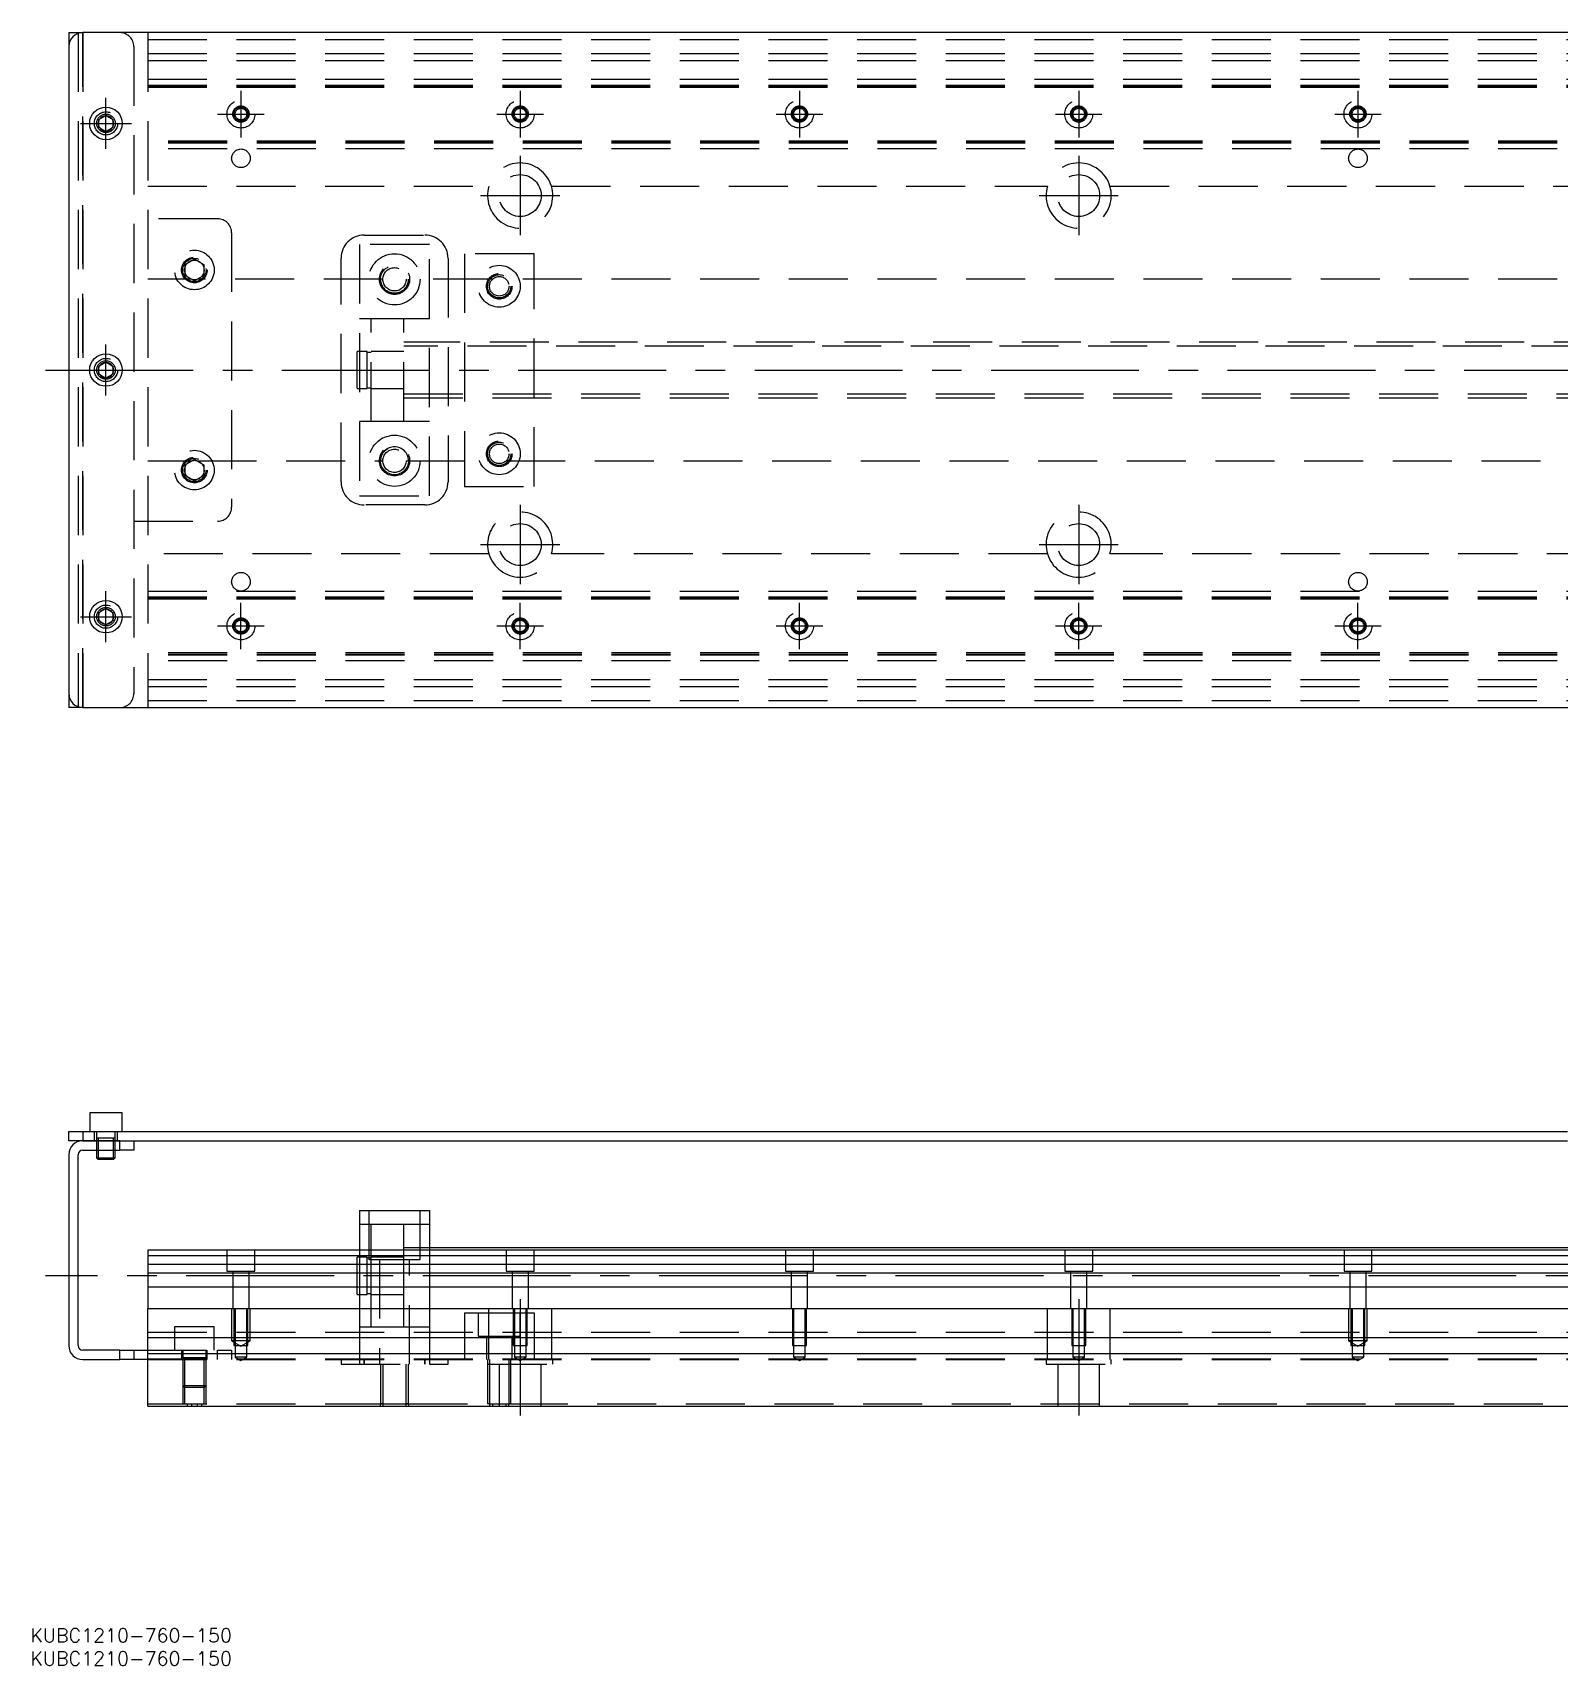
# Model space of a CAD drawing. Extents: x -8 to 971, y -278 to 87.
# Drawn here: x -7.7 to 320.3, y -278.3 to 72.5 of the extents above; entities that cross this region are included whole.
import ezdxf

# ---------------------------------------------------------------- set-up
doc = ezdxf.new("R2010")
doc.units = 0
doc.linetypes.add('CENTER', pattern=[50.8, 31.75, -6.35, 6.35, -6.35])
doc.linetypes.add('DASHED', pattern=[19.05, 12.7, -6.35])
doc.layers.get('0').update_dxf_attribs({"linetype": 'CONTINUOUS'})
doc.layers.add('CENTER', color=1, linetype='CENTER')
doc.styles.get("Standard").update_dxf_attribs({"font": 'txt.shx', "height": 3, "bigfont": 'bigfont.shx'})

# ---------------------------------------------------------------- blocks, each defined once
blk = doc.blocks.new('*U2')
at = {"color": 7, "linetype": 'CONTINUOUS'}
blk.add_text('KUBC1210-760-150', height=3, dxfattribs=at).set_placement((-8.26, -273.4))
blk = doc.blocks.new('*U3')
at = {"color": 7, "linetype": 'CONTINUOUS'}
blk.add_text('KUBC1210-760-150', height=3, dxfattribs=at).set_placement((-8.26, -278.35))

msp = doc.modelspace()

# ---------------------------------------------------------------- linework, layer by layer
at = {"color": 7, "linetype": 'CONTINUOUS'}
for p, q in [((0, 72.5), (0, -72.5)), ((0, 72.5), (3, 72.5)), ((791, 72.5), (3, 72.5)), ((6.5, 53.866026), (8, 54.73205)), ((6.5, 52.133974), (6.5, 53.866026)), ((8, 54.73205), (9.5, 53.866026)), ((9.5, 53.866026), (9.5, 52.133974)), ((8, 51.26795), (6.5, 52.133974)), ((9.5, 52.133974), (8, 51.26795)), ((6.5, 0.866026), (8, 1.73205)), ((6.5, -0.866026), (6.5, 0.866026)), ((8, 1.73205), (9.5, 0.866026)), ((9.5, 0.866026), (9.5, -0.866026)), ((8, -1.73205), (6.5, -0.866026)), ((9.5, -0.866026), (8, -1.73205)), ((6.5, -52.133974), (8, -51.26795)), ((6.5, -53.866026), (6.5, -52.133974)), ((8, -51.26795), (9.5, -52.133974)), ((9.5, -52.133974), (9.5, -53.866026)), ((8, -54.73205), (6.5, -53.866026)), ((9.5, -53.866026), (8, -54.73205)), ((3, -72.5), (0, -72.5)), ((3, -72.5), (791, -72.5)), ((11.5, -159.63), (4.5, -159.63)), ((4.5, -159.63), (4.5, -163.63)), ((11.5, -163.63), (11.5, -159.63)), ((0, -165.63), (0, -163.63)), ((0, -163.63), (3, -163.63)), ((3, -163.63), (3, -165.63)), ((3, -163.63), (322, -163.63)), ((3, -165.63), (0, -165.63)), ((3, -165.63), (11, -165.63)), ((11, -165.63), (3, -165.63)), ((3, -167.63), (11, -167.63)), ((6, -167.63), (6, -169.28)), ((6.35, -167.63), (6.35, -169.63)), ((9.65, -169.63), (9.65, -167.63)), ((10, -169.28), (10, -167.63)), ((11, -165.63), (322, -165.63)), ((11, -167.63), (11, -165.63)), ((14, -167.63), (11, -167.63)), ((14, -165.63), (14, -167.63)), ((0, -168.63), (0, -209.63)), ((2, -209.63), (2, -168.63)), ((6, -169.28), (10, -169.28)), ((6, -169.28), (6.35, -169.63)), ((9.65, -169.63), (6.35, -169.63)), ((9.65, -169.63), (10, -169.28)), ((62.5, -180.63), (62.5, -189.13)), ((62.5, -180.63), (77.5, -180.63)), ((77.5, -180.63), (77.5, -189.13)), ((326.5, -189.13), (17, -189.13)), ((17, -189.13), (17, -190.382272)), ((326.5, -188.63), (77.5, -188.63)), ((17, -190.382272), (17, -192.15668)), ((326.5, -190.382272), (17, -190.382272)), ((17, -192.15668), (326.5, -192.15668)), ((17, -192.15668), (17, -194.053076)), ((17, -194.053076), (17, -197.107372)), ((326.5, -194.053076), (17, -194.053076)), ((326.5, -197.107372), (17, -197.107372)), ((17, -197.107372), (17, -201.63)), ((17, -201.63), (777, -201.63)), ((17, -207.93), (17, -201.63)), ((17, -207.93), (777, -207.93)), ((17, -211.33), (17, -207.93)), ((11, -210.63), (3, -210.63)), ((3, -212.63), (11, -212.63)), ((11, -212.63), (11, -210.63)), ((11, -210.63), (14, -210.63)), ((14, -212.63), (11, -212.63)), ((14, -210.63), (14, -212.63)), ((14, -210.63), (17, -210.63)), ((17, -212.63), (14, -212.63)), ((17, -211.33), (777, -211.33)), ((17, -222.63), (17, -211.33)), ((17, -222.63), (777, -222.63))]:
    msp.add_line(p, q, dxfattribs=at)
at = {"color": 3, "linetype": 'DASHED'}
for p, q in [((2, 72.5), (2, -72.5)), ((3, 72.5), (3, -72.5)), ((3, -72.5), (3, 72.5)), ((3, 72.5), (3, -72.5)), ((3, -72.5), (3, 72.5)), ((17, 72.5), (17, -72.5)), ((17, 71), (777, 71)), ((14, 69.5), (14, -69.5)), ((17, 68), (777, 68)), ((17, 66.5), (777, 66.5)), ((17, 62.5), (777, 62.5)), ((17, 61.247728), (777, 61.247728)), ((17, 61.1147), (777, 61.1147)), ((17, 61.1), (777, 61.1)), ((17, 60.8), (777, 60.8)), ((6, 53), (6.030168, 53.346066)), ((777, 49.2), (17, 49.2)), ((777, 48.9), (17, 48.9)), ((777, 48.8853), (17, 48.8853)), ((777, 48.752272), (17, 48.752272)), ((777, 47.5), (17, 47.5)), ((17, 39.5), (90.291796, 39.5)), ((103.708204, 39.5), (210.291796, 39.5)), ((223.708204, 39.5), (330.291796, 39.5)), ((32, 32.5), (14, 32.5)), ((35, 29.5), (35, -29.5)), ((63.5, 29), (76.5, 29)), ((77.5, 27), (62.5, 27)), ((62.5, 27), (62.5, -27)), ((77.5, -27), (77.5, 27)), ((100, 25), (85, 25)), ((85, 25), (85, -25)), ((100, -25), (100, 25)), ((25, 22.6547), (27, 23.809402)), ((25, 20.3453), (25, 22.6547)), ((27, 23.809402), (29, 22.6547)), ((29, 22.6547), (29, 20.3453)), ((29.483582, 21.786038), (29.5, 21.5)), ((58.5, -24), (58.5, 24)), ((81.5, 24), (81.5, -24)), ((26.359688, 19.5), (17, 19.5)), ((27, 19.190598), (25, 20.3453)), ((29, 20.3453), (27, 19.190598)), ((67.5, 19.5), (27.640312, 19.5)), ((91.030306, 19.5), (72.5, 19.5)), ((777, 19.5), (93.969694, 19.5)), ((65, 11), (62.5, 11)), ((65, -11), (65, 11)), ((72, 11), (65, 11)), ((72, 11), (65, 11)), ((72, -11), (72, 11)), ((77.5, 11), (72, 11)), ((62, 0), (62, 4)), ((64.1, 4), (62, 4)), ((64.1, 0), (64.1, 4)), ((65, 3.8), (64.1, 3.8)), ((72, 4), (65, 4)), ((72, 4), (65, 4)), ((427, 6), (72, 6)), ((727, 5.125), (72, 5.125)), ((6, 0), (6.023172, 0.30356)), ((62, -4), (62, 0)), ((64.1, -4), (64.1, 0)), ((62, -4), (64.1, -4)), ((64.1, -3.8), (65, -3.8)), ((65, -4), (72, -4)), ((65, -4), (72, -4)), ((72, -5.125), (727, -5.125)), ((72, -6), (427, -6)), ((62.5, -11), (65, -11)), ((65, -11), (72, -11)), ((65, -11), (72, -11)), ((72, -11), (77.5, -11)), ((17, -19.5), (26.359688, -19.5)), ((25, -20.3453), (27, -19.190598)), ((25, -22.6547), (25, -20.3453)), ((27, -19.190598), (29, -20.3453)), ((27.640312, -19.5), (67.5, -19.5)), ((29, -20.3453), (29, -22.6547)), ((72.5, -19.5), (91.030306, -19.5)), ((93.969694, -19.5), (777, -19.5)), ((24.5, -21.5), (24.534018, -21.088984)), ((27, -23.809402), (25, -22.6547)), ((29, -22.6547), (27, -23.809402)), ((62.5, -27), (77.5, -27)), ((85, -25), (100, -25)), ((76.5, -29), (63.5, -29)), ((14, -32.5), (32, -32.5)), ((90.291796, -39.5), (17, -39.5)), ((210.291796, -39.5), (103.708204, -39.5)), ((330.291796, -39.5), (223.708204, -39.5)), ((17, -47.5), (777, -47.5)), ((17, -48.752272), (777, -48.752272)), ((17, -48.8853), (777, -48.8853)), ((17, -48.9), (777, -48.9)), ((17, -49.2), (777, -49.2)), ((6, -53), (6.030168, -52.653934)), ((777, -60.8), (17, -60.8)), ((777, -61.1), (17, -61.1)), ((777, -61.1147), (17, -61.1147)), ((777, -61.247728), (17, -61.247728)), ((777, -62.5), (17, -62.5)), ((17, -66.5), (777, -66.5)), ((17, -68), (777, -68)), ((17, -71), (777, -71)), ((5.5, -163.63), (5.5, -165.63)), ((6, -163.63), (6, -167.63)), ((10, -167.63), (10, -163.63)), ((10.5, -165.63), (10.5, -163.63)), ((10, -165.03), (6, -165.03)), ((6.35, -165.03), (6.35, -167.63)), ((9.65, -167.63), (9.65, -165.03)), ((64.5, -180.63), (64.5, -191.13)), ((75.5, -191.13), (75.5, -180.63)), ((65, -183.63), (62.5, -183.63)), ((65, -189.13), (65, -183.63)), ((72, -183.63), (65, -183.63)), ((72, -189.13), (72, -183.63)), ((77.5, -183.63), (72, -183.63)), ((34, -189.13), (34, -193.63)), ((40, -193.63), (40, -189.13)), ((62.5, -189.13), (62.5, -201.63)), ((65, -194.63), (65, -189.13)), ((77.5, -188.63), (72, -188.63)), ((72, -194.63), (72, -189.13)), ((77.5, -189.13), (77.5, -201.63)), ((94, -189.13), (94, -193.63)), ((100, -193.63), (100, -189.13)), ((154, -189.13), (154, -193.63)), ((160, -193.63), (160, -189.13)), ((214, -189.13), (214, -193.63)), ((220, -193.63), (220, -189.13)), ((274, -189.13), (274, -193.63)), ((280, -193.63), (280, -189.13)), ((62, -198.63), (62, -190.63)), ((62.5, -190.63), (62, -190.63)), ((64.1, -190.63), (62.5, -190.63)), ((64.1, -198.63), (64.1, -190.63)), ((65, -190.83), (64.1, -190.83)), ((64.5, -191.13), (75.5, -191.13)), ((72, -190.63), (65, -190.63)), ((66.75, -191.13), (66.75, -213.63)), ((73.25, -213.63), (73.25, -191.13)), ((34, -193.63), (40, -193.63)), ((35.25, -193.63), (35.25, -201.63)), ((38.75, -201.63), (38.75, -193.63)), ((65, -201.63), (65, -194.63)), ((72, -201.63), (72, -194.63)), ((94, -193.63), (100, -193.63)), ((95.25, -193.63), (95.25, -201.63)), ((98.75, -201.63), (98.75, -193.63)), ((154, -193.63), (160, -193.63)), ((155.25, -193.63), (155.25, -201.63)), ((158.75, -201.63), (158.75, -193.63)), ((214, -193.63), (220, -193.63)), ((215.25, -193.63), (215.25, -201.63)), ((218.75, -201.63), (218.75, -193.63)), ((274, -193.63), (280, -193.63)), ((275.25, -193.63), (275.25, -201.63)), ((278.75, -201.63), (278.75, -193.63)), ((62, -198.63), (62.5, -198.63)), ((62.5, -198.63), (64.1, -198.63)), ((64.1, -198.43), (65, -198.43)), ((65, -198.63), (72, -198.63)), ((35, -201.63), (35, -208.63)), ((35.500006, -201.63), (35.500006, -207.93)), ((35.75, -201.63), (35.75, -209.63)), ((38.25, -209.63), (38.25, -201.63)), ((38.499994, -207.93), (38.499994, -201.63)), ((39, -208.63), (39, -201.63)), ((62.5, -201.63), (62.5, -207.93)), ((65, -205.63), (65, -201.63)), ((72, -205.63), (72, -201.63)), ((77.5, -201.63), (77.5, -207.93)), ((85, -202.63), (95.500006, -202.63)), ((85, -202.63), (85, -207.93)), ((88, -202.63), (88, -207.63)), ((90.291796, -212.63), (90.291796, -201.63)), ((95.500006, -201.63), (95.500006, -207.93)), ((95.500006, -202.63), (98.499994, -202.63)), ((95.75, -201.63), (95.75, -209.63)), ((97, -207.63), (97, -202.63)), ((98.25, -209.63), (98.25, -201.63)), ((98.499994, -207.93), (98.499994, -201.63)), ((98.499994, -202.63), (100, -202.63)), ((100, -202.63), (100, -207.93)), ((103.708204, -201.63), (103.708204, -212.63)), ((155.500006, -201.63), (155.500006, -207.93)), ((155.75, -201.63), (155.75, -209.63)), ((158.25, -209.63), (158.25, -201.63)), ((158.499994, -207.93), (158.499994, -201.63)), ((210.291796, -212.63), (210.291796, -201.63)), ((215.500006, -201.63), (215.500006, -207.93)), ((215.75, -201.63), (215.75, -209.63)), ((218.25, -209.63), (218.25, -201.63)), ((218.499994, -207.93), (218.499994, -201.63)), ((223.708204, -201.63), (223.708204, -212.63)), ((275, -201.63), (275, -208.63)), ((275.500006, -201.63), (275.500006, -207.93)), ((275.75, -201.63), (275.75, -209.63)), ((278.25, -209.63), (278.25, -201.63)), ((278.499994, -207.93), (278.499994, -201.63)), ((279, -208.63), (279, -201.63)), ((17, -206.78), (777, -206.78)), ((31.25, -205.63), (22.75, -205.63)), ((22.75, -205.63), (22.75, -207.93)), ((31.25, -207.93), (31.25, -205.63)), ((62.5, -205.63), (65, -205.63)), ((65, -205.63), (72, -205.63)), ((72, -205.63), (77.5, -205.63)), ((22.75, -207.93), (22.75, -210.63)), ((31.25, -210.63), (31.25, -207.93)), ((39, -208.63), (35, -208.63)), ((35, -208.63), (37, -209.7847)), ((35.500006, -207.93), (35.500006, -209.63)), ((35.500006, -209.63), (38.499994, -209.63)), ((35.75, -209.63), (35.75, -212.13)), ((37, -209.7847), (39, -208.63)), ((38.25, -212.13), (38.25, -209.63)), ((38.499994, -209.63), (38.499994, -207.93)), ((62.5, -207.93), (62.5, -211.33)), ((77.5, -207.93), (77.5, -211.33)), ((85, -207.93), (85, -211.33)), ((88, -207.63), (97, -207.63)), ((89.75, -207.63), (89.75, -212.63)), ((95.25, -212.63), (95.25, -207.63)), ((95.500006, -207.93), (95.500006, -209.63)), ((95.500006, -209.63), (98.499994, -209.63)), ((95.75, -209.63), (95.75, -212.13)), ((98.25, -212.13), (98.25, -209.63)), ((98.499994, -209.63), (98.499994, -207.93)), ((100, -207.93), (100, -211.33)), ((155.500006, -207.93), (155.500006, -209.63)), ((155.500006, -209.63), (158.499994, -209.63)), ((155.75, -209.63), (155.75, -212.13)), ((158.25, -212.13), (158.25, -209.63)), ((158.499994, -209.63), (158.499994, -207.93)), ((215.500006, -207.93), (215.500006, -209.63)), ((215.500006, -209.63), (218.499994, -209.63)), ((215.75, -209.63), (215.75, -212.13)), ((218.25, -212.13), (218.25, -209.63)), ((218.499994, -209.63), (218.499994, -207.93)), ((279, -208.63), (275, -208.63)), ((275, -208.63), (277, -209.7847)), ((275.500006, -207.93), (275.500006, -209.63)), ((275.500006, -209.63), (278.499994, -209.63)), ((275.75, -209.63), (275.75, -212.13)), ((277, -209.7847), (279, -208.63)), ((278.25, -212.13), (278.25, -209.63)), ((278.499994, -209.63), (278.499994, -207.93)), ((17, -210.63), (32, -210.63)), ((17, -212.48), (777, -212.48)), ((17, -212.63), (777, -212.63)), ((24.25, -210.63), (24.25, -212.63)), ((29.500006, -212.23), (24.499994, -212.23)), ((24.5, -210.63), (24.5, -222.13)), ((24.9, -212.23), (24.9, -222.13)), ((29.1, -222.13), (29.1, -212.23)), ((29.5, -222.13), (29.5, -210.63)), ((29.75, -212.63), (29.75, -210.63)), ((32, -212.63), (32, -210.63)), ((32, -210.63), (35, -210.63)), ((35, -210.63), (35, -212.63)), ((38.25, -212.13), (35.75, -212.13)), ((35.75, -212.13), (37, -212.851688)), ((37, -212.851688), (38.25, -212.13)), ((58.5, -212.63), (58.5, -213.63)), ((58.5, -213.63), (81.5, -213.63)), ((62.5, -211.33), (62.5, -212.63)), ((62.5, -212.63), (62.5, -213.63)), ((63.5, -213.63), (63.5, -212.63)), ((63.5, -212.63), (63.5, -213.63)), ((67.000006, -213.63), (67.000006, -222.13)), ((67.5, -213.63), (67.5, -222.13)), ((72.5, -222.13), (72.5, -213.63)), ((72.999994, -222.13), (72.999994, -213.63)), ((76.5, -212.63), (76.5, -213.63)), ((76.5, -213.63), (76.5, -212.63)), ((77.5, -211.33), (77.5, -213.63)), ((81.5, -213.63), (81.5, -212.63)), ((85, -211.33), (85, -212.63)), ((90, -212.63), (90, -213.63)), ((90, -213.63), (104, -213.63)), ((90.000006, -212.63), (90.000006, -222.13)), ((90.4, -212.63), (90.4, -222.13)), ((92.5, -213.63), (92.5, -222.63)), ((94.6, -222.13), (94.6, -212.63)), ((94.999994, -222.13), (94.999994, -212.63)), ((98.25, -212.13), (95.75, -212.13)), ((95.75, -212.13), (97, -212.851688)), ((97, -212.851688), (98.25, -212.13)), ((100, -211.33), (100, -212.63)), ((101.5, -222.63), (101.5, -213.63)), ((104, -213.63), (104, -212.63)), ((158.25, -212.13), (155.75, -212.13)), ((155.75, -212.13), (157, -212.851688)), ((157, -212.851688), (158.25, -212.13)), ((210, -212.63), (210, -213.63)), ((210, -213.63), (224, -213.63)), ((212.5, -213.63), (212.5, -222.63)), ((218.25, -212.13), (215.75, -212.13)), ((215.75, -212.13), (217, -212.851688)), ((217, -212.851688), (218.25, -212.13)), ((221.5, -222.63), (221.5, -213.63)), ((224, -213.63), (224, -212.63)), ((278.25, -212.13), (275.75, -212.13)), ((275.75, -212.13), (277, -212.851688)), ((277, -212.851688), (278.25, -212.13)), ((24.5, -218.23), (29.5, -218.23)), ((24.5, -218.23), (24.9, -218.63)), ((29.1, -218.63), (24.9, -218.63)), ((29.1, -218.63), (29.5, -218.23)), ((17, -222.13), (67.000006, -222.13)), ((25.500008, -222.63), (25.500008, -222.13)), ((26.359688, -222.13), (26.359688, -222.63)), ((27.640312, -222.63), (27.640312, -222.13)), ((28.499992, -222.13), (28.499992, -222.63)), ((67.5, -222.13), (67.000006, -222.13)), ((67.000006, -222.63), (67.000006, -222.13)), ((67.000006, -222.13), (67.5, -222.13)), ((67.5, -222.13), (72.5, -222.13)), ((67.5, -222.13), (67.5, -222.63)), ((72.999994, -222.13), (72.5, -222.13)), ((72.5, -222.63), (72.5, -222.13)), ((72.5, -222.13), (72.999994, -222.13)), ((72.999994, -222.13), (72.999994, -222.63)), ((72.999994, -222.13), (90.500006, -222.13)), ((90.500006, -222.13), (90.000006, -222.13)), ((90.500006, -222.63), (90.500006, -222.13)), ((90.500006, -222.13), (91.030306, -222.13)), ((91.030306, -222.13), (93.969694, -222.13)), ((91.030306, -222.13), (91.030306, -222.63)), ((93.969694, -222.63), (93.969694, -222.13)), ((93.969694, -222.13), (94.499994, -222.13)), ((94.999994, -222.13), (94.499994, -222.13)), ((94.499994, -222.13), (94.499994, -222.63)), ((94.499994, -222.13), (777, -222.13))]:
    msp.add_line(p, q, dxfattribs=at)
at = {"color": 7, "linetype": 'CONTINUOUS'}
for centre in [(8, 53), (8, 0), (8, -53)]:
    msp.add_circle(centre, 3.5, dxfattribs=at)
at = {"color": 3, "linetype": 'DASHED'}
for centre, radius in [((37, 55), 3), ((37, 55), 1.75), ((37, 55), 1.5), ((37, 55), 1.25), ((97, 55), 3), ((97, 55), 1.75), ((97, 55), 1.5), ((97, 55), 1.25), ((157, 55), 3), ((157, 55), 1.75), ((157, 55), 1.5), ((157, 55), 1.25), ((217, 55), 3), ((217, 55), 1.75), ((217, 55), 1.5), ((217, 55), 1.25), ((277, 55), 3), ((277, 55), 1.75), ((277, 55), 1.5), ((277, 55), 1.25), ((8, 53), 2.5), ((8, 53), 2), ((37, 45.5), 2), ((277, 45.5), 2), ((97, 37.5), 4.5), ((217, 37.5), 4.5), ((27, 21.5), 4.25), ((70, 19.5), 5.5), ((27, 21.5), 2.75), ((27, 21.5), 2.5), ((27, 21.5), 2.1), ((70, 19.5), 3.25), ((70, 19.5), 3), ((70, 19.5), 2.5), ((92.5, 18), 4.5), ((92.5, 18), 2.75), ((92.5, 18), 2.5), ((92.5, 18), 2.1), ((8, 0), 2.5), ((8, 0), 2), ((70, -19.5), 5.5), ((92.5, -18), 4.5), ((27, -21.5), 4.25), ((70, -19.5), 3.25), ((70, -19.5), 3), ((70, -19.5), 2.5), ((92.5, -18), 2.75), ((92.5, -18), 2.5), ((92.5, -18), 2.1), ((27, -21.5), 2.75), ((27, -21.5), 2.5), ((27, -21.5), 2.1), ((97, -37.5), 4.5), ((217, -37.5), 4.5), ((37, -45.5), 2), ((277, -45.5), 2), ((8, -53), 2.5), ((8, -53), 2), ((37, -55), 3), ((97, -55), 3), ((157, -55), 3), ((217, -55), 3), ((277, -55), 3), ((37, -55), 1.75), ((37, -55), 1.5), ((37, -55), 1.25), ((97, -55), 1.75), ((97, -55), 1.5), ((97, -55), 1.25), ((157, -55), 1.75), ((157, -55), 1.5), ((157, -55), 1.25), ((217, -55), 1.75), ((217, -55), 1.5), ((217, -55), 1.25), ((277, -55), 1.75), ((277, -55), 1.5), ((277, -55), 1.25)]:
    msp.add_circle(centre, radius, dxfattribs=at)
at = {"color": 7, "linetype": 'CONTINUOUS'}
for centre, radius, start, end in [((3, 69.5), 3, 90, 180), ((8, 53), 1.65, 155.380023, 180), ((8, 53), 1.65, 180, 204.619977), ((8, 53), 1.65, 144.619977, 155.380023), ((8, 53), 1.65, 95.380023, 144.619977), ((8, 53), 1.65, 84.619977, 95.380023), ((8, 53), 1.65, 35.380023, 84.619977), ((8, 53), 1.65, 24.619977, 35.380023), ((8, 53), 1.65, 335.380023, 24.619977), ((8, 53), 1.65, 204.619977, 215.380023), ((8, 53), 1.65, 215.380023, 264.619977), ((8, 53), 1.65, 264.619977, 275.380023), ((8, 53), 1.65, 275.380023, 324.619977), ((8, 53), 1.65, 324.619977, 335.380023), ((8, 0), 1.65, 155.380023, 180), ((8, 0), 1.65, 180, 204.619977), ((8, 0), 1.65, 144.619977, 155.380023), ((8, 0), 1.65, 95.380023, 144.619977), ((8, 0), 1.65, 84.619977, 95.380023), ((8, 0), 1.65, 35.380023, 84.619977), ((8, 0), 1.65, 24.619977, 35.380023), ((8, 0), 1.65, 335.380023, 24.619977), ((8, 0), 1.65, 204.619977, 215.380023), ((8, 0), 1.65, 215.380023, 264.619977), ((8, 0), 1.65, 264.619977, 275.380023), ((8, 0), 1.65, 275.380023, 324.619977), ((8, 0), 1.65, 324.619977, 335.380023), ((8, -53), 1.65, 155.380023, 180), ((8, -53), 1.65, 144.619977, 155.380023), ((8, -53), 1.65, 95.380023, 144.619977), ((8, -53), 1.65, 84.619977, 95.380023), ((8, -53), 1.65, 35.380023, 84.619977), ((8, -53), 1.65, 24.619977, 35.380023), ((8, -53), 1.65, 335.380023, 24.619977), ((8, -53), 1.65, 180, 204.619977), ((8, -53), 1.65, 204.619977, 215.380023), ((8, -53), 1.65, 215.380023, 264.619977), ((8, -53), 1.65, 264.619977, 275.380023), ((8, -53), 1.65, 275.380023, 324.619977), ((8, -53), 1.65, 324.619977, 335.380023), ((3, -69.5), 3, 180, 270), ((3, -168.63), 3, 90, 180), ((3, -168.63), 1, 90, 180), ((3, -209.63), 3, 180, 270), ((3, -209.63), 1, 180, 270)]:
    msp.add_arc(centre, radius, start, end, dxfattribs=at)
at = {"color": 3, "linetype": 'DASHED'}
for centre, radius, start, end in [((11, 69.5), 3, 0, 90), ((97, 37.5), 7, 16.60155, 163.39845), ((217, 37.5), 7, 16.60155, 163.39845), ((97, 37.5), 7, 163.39845, 16.60155), ((217, 37.5), 7, 163.39845, 16.60155), ((32, 29.5), 3, 0, 90), ((63.5, 24), 5, 90, 180), ((76.5, 24), 5, 0, 90), ((70, 19.5), 3, 180, 0), ((70, -19.5), 3, 0, 180), ((63.5, -24), 5, 180, 270), ((76.5, -24), 5, 270, 0), ((32, -29.5), 3, 270, 0), ((97, -37.5), 7, 343.39845, 196.60155), ((217, -37.5), 7, 343.39845, 196.60155), ((97, -37.5), 7, 196.60155, 343.39845), ((217, -37.5), 7, 196.60155, 343.39845), ((11, -69.5), 3, 270, 0)]:
    msp.add_arc(centre, radius, start, end, dxfattribs=at)
at = {"layer": 'CENTER', "color": 1, "linetype": 'CENTER'}
for p, q in [((37, 60), (37, 50)), ((97, 60), (97, 50)), ((157, 60), (157, 50)), ((217, 60), (217, 50)), ((277, 60), (277, 50)), ((8, 47.5), (8, 58.5)), ((2.5, 53), (13.5, 53)), ((32, 55), (42, 55)), ((92, 55), (102, 55)), ((152, 55), (162, 55)), ((212, 55), (222, 55)), ((272, 55), (282, 55)), ((97, 46), (97, 29)), ((217, 46), (217, 29)), ((88.5, 37.5), (105.5, 37.5)), ((208.5, 37.5), (225.5, 37.5)), ((8, -5.5), (8, 5.5)), ((-5, 0), (819, 0)), ((97, -29), (97, -46)), ((217, -29), (217, -46)), ((88.5, -37.5), (105.5, -37.5)), ((208.5, -37.5), (225.5, -37.5)), ((8, -58.5), (8, -47.5)), ((37, -60), (37, -50)), ((97, -60), (97, -50)), ((157, -60), (157, -50)), ((217, -60), (217, -50)), ((277, -60), (277, -50)), ((2.5, -53), (13.5, -53)), ((32, -55), (42, -55)), ((92, -55), (102, -55)), ((152, -55), (162, -55)), ((212, -55), (222, -55)), ((272, -55), (282, -55)), ((819, -194.63), (-5, -194.63)), ((97, -199.63), (97, -224.63)), ((217, -199.63), (217, -224.63))]:
    msp.add_line(p, q, dxfattribs=at)

# ---------------------------------------------------------------- block references
at = {"color": 7, "linetype": 'CONTINUOUS'}
for name in ['*U2', '*U3']:
    msp.add_blockref(name, (0, 0), dxfattribs=at)

doc.saveas('drawing.dxf')
